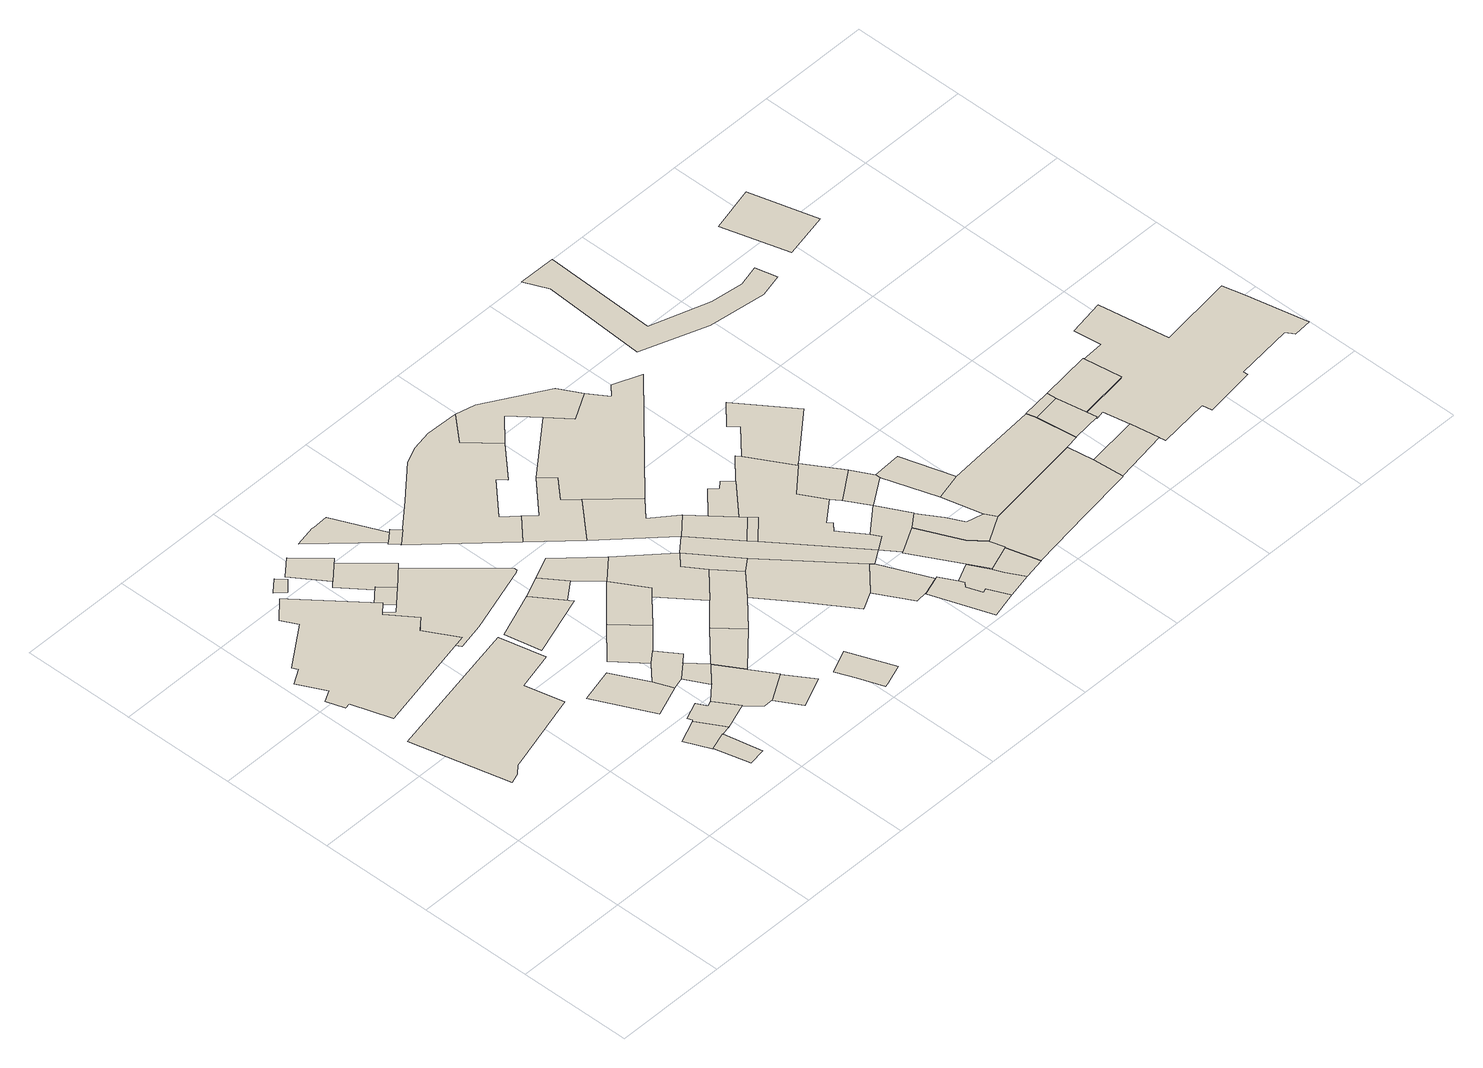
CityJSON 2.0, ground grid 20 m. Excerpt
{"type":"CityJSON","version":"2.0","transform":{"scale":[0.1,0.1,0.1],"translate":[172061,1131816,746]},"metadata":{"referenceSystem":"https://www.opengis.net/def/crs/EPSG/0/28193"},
"CityObjects":{
"building1":{"type":"Building","attributes":{"numberOfFloors":{"value":1,"sources":[{"name":"Amiran Atlas, sheet 12, map 4.3","type":"Secondary cartographic source"}],"paradata":{"author":"Beatrice Vaienti","date":"29-05-2023","comments":"In the atlas the value is \"1-3\", we have chosen a random value between 1 and 3 assigning a higher probability to 1 and 2 floors, respectively p=[0.35,0.35,0.3] for 1, 2, 3 floors","version":0}},"roof":{"type":{"value":"domed","paradata":{"author":"Beatrice Vaienti","date":"29-05-2023","version":0}}},"updatedGeometry":true,"terrainDifference":{"value":"3.9379391100702343"}},"geometry":[{"type":"MultiSurface","lod":"0","boundaries":[[[0,1,2,3,4,5,6,7]]]}]},
"building2":{"type":"Building","attributes":{"numberOfFloors":{"value":2,"sources":[{"name":"Amiran Atlas, sheet 12, map 4.3","type":"Secondary cartographic source"}],"paradata":{"author":"Beatrice Vaienti","date":"29-05-2023","comments":"In the atlas the value is \"1-3\", we have chosen a random value between 1 and 3 assigning a higher probability to 1 and 2 floors, respectively p=[0.35,0.35,0.3] for 1, 2, 3 floors","version":0}},"roof":{"type":{"value":"flat","paradata":{"author":"Beatrice Vaienti","date":"29-05-2023","version":0}}},"updatedGeometry":true,"terrainDifference":{"value":"3.52927400468383"}},"geometry":[{"type":"MultiSurface","lod":"0","boundaries":[[[8,9,10,11,12,13,14,15,16,17,18,19,20,21,22,23,24]]]}]},
"building3":{"type":"Building","attributes":{"numberOfFloors":{"value":1,"sources":[{"name":"Amiran Atlas, sheet 12, map 4.3","type":"Secondary cartographic source"}],"paradata":{"author":"Beatrice Vaienti","date":"29-05-2023","comments":"In the atlas the value is \"1-3\", we have chosen a random value between 1 and 3 assigning a higher probability to 1 and 2 floors, respectively p=[0.35,0.35,0.3] for 1, 2, 3 floors","version":0}},"roof":{"type":{"value":"domed","paradata":{"author":"Beatrice Vaienti","date":"29-05-2023","version":0}}},"updatedGeometry":true,"terrainDifference":{"value":"0.3996823939930182"}},"geometry":[{"type":"MultiSurface","lod":"0","boundaries":[[[25,26,27,28]]]}]},
"building4":{"type":"Building","attributes":{"numberOfFloors":{"value":1,"sources":[{"name":"Amiran Atlas, sheet 12, map 4.3","type":"Secondary cartographic source"}],"paradata":{"author":"Beatrice Vaienti","date":"29-05-2023","comments":"In the atlas the value is \"1-3\", we have chosen a random value between 1 and 3 assigning a higher probability to 1 and 2 floors, respectively p=[0.35,0.35,0.3] for 1, 2, 3 floors","version":0}},"roof":{"type":{"value":"flat","paradata":{"author":"Beatrice Vaienti","date":"29-05-2023","version":0}}},"updatedGeometry":true,"terrainDifference":{"value":"0.606574263845454"}},"geometry":[{"type":"MultiSurface","lod":"0","boundaries":[[[29,30,31,32]]]}]},
"building5":{"type":"Building","attributes":{"numberOfFloors":{"value":3,"sources":[{"name":"Amiran Atlas, sheet 12, map 4.3","type":"Secondary cartographic source"}],"paradata":{"author":"Beatrice Vaienti","date":"29-05-2023","comments":"In the atlas the value is \"1-3\", we have chosen a random value between 1 and 3 assigning a higher probability to 1 and 2 floors, respectively p=[0.35,0.35,0.3] for 1, 2, 3 floors","version":0}},"roof":{"type":{"value":"flat","paradata":{"author":"Beatrice Vaienti","date":"29-05-2023","version":0}}},"updatedGeometry":true,"terrainDifference":{"value":"0.7149552802057005"}},"geometry":[{"type":"MultiSurface","lod":"0","boundaries":[[[33,34,35,36,37]]]}]},
"building6":{"type":"Building","attributes":{"numberOfFloors":{"value":3,"sources":[{"name":"Amiran Atlas, sheet 12, map 4.3","type":"Secondary cartographic source"}],"paradata":{"author":"Beatrice Vaienti","date":"29-05-2023","comments":"In the atlas the value is \"1-3\", we have chosen a random value between 1 and 3 assigning a higher probability to 1 and 2 floors, respectively p=[0.35,0.35,0.3] for 1, 2, 3 floors","version":0}},"roof":{"type":{"value":"flat","paradata":{"author":"Beatrice Vaienti","date":"29-05-2023","version":0}}},"updatedGeometry":true,"terrainDifference":{"value":"1.204039812646457"}},"geometry":[{"type":"MultiSurface","lod":"0","boundaries":[[[38,39,40,41,42]]]}]},
"building7":{"type":"Building","attributes":{"numberOfFloors":{"value":1,"sources":[{"name":"Amiran Atlas, sheet 12, map 4.3","type":"Secondary cartographic source"}],"paradata":{"author":"Beatrice Vaienti","date":"29-05-2023","comments":"In the atlas the value is \"1-3\", we have chosen a random value between 1 and 3 assigning a higher probability to 1 and 2 floors, respectively p=[0.35,0.35,0.3] for 1, 2, 3 floors","version":0}},"roof":{"type":{"value":"domed","paradata":{"author":"Beatrice Vaienti","date":"29-05-2023","version":0}}},"updatedGeometry":true,"terrainDifference":{"value":"1.0167562124076066"}},"geometry":[{"type":"MultiSurface","lod":"0","boundaries":[[[43,44,45,46]]]}]},
"building8":{"type":"Building","attributes":{"numberOfFloors":{"value":3,"sources":[{"name":"Amiran Atlas, sheet 12, map 4.3","type":"Secondary cartographic source"}],"paradata":{"author":"Beatrice Vaienti","date":"29-05-2023","comments":"In the atlas the value is \"1-3\", we have chosen a random value between 1 and 3 assigning a higher probability to 1 and 2 floors, respectively p=[0.35,0.35,0.3] for 1, 2, 3 floors","version":0}},"roof":{"type":{"value":"domed","paradata":{"author":"Beatrice Vaienti","date":"29-05-2023","version":0}}},"updatedGeometry":true,"terrainDifference":{"value":"0.7293618266980629"}},"geometry":[{"type":"MultiSurface","lod":"0","boundaries":[[[47,48,49,50,51]]]}]},
"building9":{"type":"Building","attributes":{"numberOfFloors":{"value":2,"sources":[{"name":"Amiran Atlas, sheet 12, map 4.3","type":"Secondary cartographic source"}],"paradata":{"author":"Beatrice Vaienti","date":"29-05-2023","comments":"In the atlas the value is \"1-3\", we have chosen a random value between 1 and 3 assigning a higher probability to 1 and 2 floors, respectively p=[0.35,0.35,0.3] for 1, 2, 3 floors","version":0}},"roof":{"type":{"value":"flat","paradata":{"author":"Beatrice Vaienti","date":"29-05-2023","version":0}}},"updatedGeometry":true,"terrainDifference":{"value":"0.22734903493826278"}},"geometry":[{"type":"MultiSurface","lod":"0","boundaries":[[[52,53,54,55,56,57,58,59]]]}]},
"building10":{"type":"Building","attributes":{"numberOfFloors":{"value":2,"sources":[{"name":"Amiran Atlas, sheet 12, map 4.3","type":"Secondary cartographic source"}],"paradata":{"author":"Beatrice Vaienti","date":"29-05-2023","comments":"In the atlas the value is \"1-3\", we have chosen a random value between 1 and 3 assigning a higher probability to 1 and 2 floors, respectively p=[0.35,0.35,0.3] for 1, 2, 3 floors","version":0}},"roof":{"type":{"value":"domed","paradata":{"author":"Beatrice Vaienti","date":"29-05-2023","version":0}}},"updatedGeometry":true,"terrainDifference":{"value":"1.514490632318426"}},"geometry":[{"type":"MultiSurface","lod":"0","boundaries":[[[60,61,62,63,64,65]]]}]},
"building11":{"type":"Building","attributes":{"numberOfFloors":{"value":3,"sources":[{"name":"Amiran Atlas, sheet 12, map 4.3","type":"Secondary cartographic source"}],"paradata":{"author":"Beatrice Vaienti","date":"29-05-2023","comments":"In the atlas the value is \"1-3\", we have chosen a random value between 1 and 3 assigning a higher probability to 1 and 2 floors, respectively p=[0.35,0.35,0.3] for 1, 2, 3 floors","version":0}},"roof":{"type":{"value":"domed","paradata":{"author":"Beatrice Vaienti","date":"29-05-2023","version":0}}},"updatedGeometry":true,"terrainDifference":{"value":"2.5144906323185423"}},"geometry":[{"type":"MultiSurface","lod":"0","boundaries":[[[66,67,68,69,70,71,72,73,74,75,76,77,78]]]}]},
"building12":{"type":"Building","attributes":{"numberOfFloors":{"value":2,"sources":[{"name":"Amiran Atlas, sheet 12, map 4.3","type":"Secondary cartographic source"}],"paradata":{"author":"Beatrice Vaienti","date":"29-05-2023","comments":"In the atlas the value is \"1-3\", we have chosen a random value between 1 and 3 assigning a higher probability to 1 and 2 floors, respectively p=[0.35,0.35,0.3] for 1, 2, 3 floors","version":0}},"roof":{"type":{"value":"flat","paradata":{"author":"Beatrice Vaienti","date":"29-05-2023","version":0}}},"updatedGeometry":true,"terrainDifference":{"value":"2.3283064365386963e-13"}},"geometry":[{"type":"MultiSurface","lod":"0","boundaries":[[[40,39,79,80,81,82,83]]]}]},
"building13":{"type":"Building","attributes":{"numberOfFloors":{"value":2,"sources":[{"name":"Amiran Atlas, sheet 12, map 4.3","type":"Secondary cartographic source"}],"paradata":{"author":"Beatrice Vaienti","date":"29-05-2023","comments":"In the atlas the value is \"1-3\", we have chosen a random value between 1 and 3 assigning a higher probability to 1 and 2 floors, respectively p=[0.35,0.35,0.3] for 1, 2, 3 floors","version":0}},"roof":{"type":{"value":"flat","paradata":{"author":"Beatrice Vaienti","date":"29-05-2023","version":0}}},"updatedGeometry":true,"terrainDifference":{"value":"0.9658957845433616"}},"geometry":[{"type":"MultiSurface","lod":"0","boundaries":[[[84,85,86,87]]]}]},
"building14":{"type":"Building","attributes":{"numberOfFloors":{"value":2,"sources":[{"name":"Amiran Atlas, sheet 12, map 4.3","type":"Secondary cartographic source"}],"paradata":{"author":"Beatrice Vaienti","date":"29-05-2023","comments":"In the atlas the value is \"1-3\", we have chosen a random value between 1 and 3 assigning a higher probability to 1 and 2 floors, respectively p=[0.35,0.35,0.3] for 1, 2, 3 floors","version":0}},"roof":{"type":{"value":"gable","paradata":{"author":"Beatrice Vaienti","date":"29-05-2023","comments":"In the Atlas the value is reported is 'gabled (tiles)', however it is not clear whether it refers to a hip or a gable roof. Therefore we assigned a random value between the two.","version":0}}},"updatedGeometry":true,"terrainDifference":{"value":"1.1641532182693482e-13"}},"geometry":[{"type":"MultiSurface","lod":"0","boundaries":[[[79,88,89,90,80]]]}]},
"building15":{"type":"Building","attributes":{"numberOfFloors":{"value":3,"sources":[{"name":"Amiran Atlas, sheet 12, map 4.3","type":"Secondary cartographic source"}],"paradata":{"author":"Beatrice Vaienti","date":"29-05-2023","comments":"In the atlas the value is \"1-3\", we have chosen a random value between 1 and 3 assigning a higher probability to 1 and 2 floors, respectively p=[0.35,0.35,0.3] for 1, 2, 3 floors","version":0}},"roof":{"type":{"value":"domed","paradata":{"author":"Beatrice Vaienti","date":"29-05-2023","version":0}}},"updatedGeometry":true,"terrainDifference":{"value":"0.10912026668060572"}},"geometry":[{"type":"MultiSurface","lod":"0","boundaries":[[[91,92,93,94,95,96,97,98]]]}]},
"building16":{"type":"Building","attributes":{"numberOfFloors":{"value":3,"sources":[{"name":"Amiran Atlas, sheet 12, map 4.3","type":"Secondary cartographic source"}],"paradata":{"author":"Beatrice Vaienti","date":"29-05-2023","comments":"In the atlas the value is \"1-3\", we have chosen a random value between 1 and 3 assigning a higher probability to 1 and 2 floors, respectively p=[0.35,0.35,0.3] for 1, 2, 3 floors","version":0}},"roof":{"type":{"value":"flat","paradata":{"author":"Beatrice Vaienti","date":"29-05-2023","version":0}}},"updatedGeometry":true,"terrainDifference":{"value":"0.06147540983615909"}},"geometry":[{"type":"MultiSurface","lod":"0","boundaries":[[[99,100,101,83,82]]]}]},
"building17":{"type":"Building","attributes":{"numberOfFloors":{"value":3,"sources":[{"name":"Amiran Atlas, sheet 12, map 4.3","type":"Secondary cartographic source"}],"paradata":{"author":"Beatrice Vaienti","date":"29-05-2023","comments":"In the atlas the value is \"1-3\", we have chosen a random value between 1 and 3 assigning a higher probability to 1 and 2 floors, respectively p=[0.35,0.35,0.3] for 1, 2, 3 floors","version":0}},"roof":{"type":{"value":"flat","paradata":{"author":"Beatrice Vaienti","date":"29-05-2023","version":0}}},"updatedGeometry":true,"terrainDifference":{"value":"1.5014978012075881"}},"geometry":[{"type":"MultiSurface","lod":"0","boundaries":[[[102,103,104,105,106,107]]]}]},
"building18":{"type":"Building","attributes":{"numberOfFloors":{"value":3,"sources":[{"name":"Amiran Atlas, sheet 12, map 4.3","type":"Secondary cartographic source"}],"paradata":{"author":"Beatrice Vaienti","date":"29-05-2023","comments":"In the atlas the value is \"1-3\", we have chosen a random value between 1 and 3 assigning a higher probability to 1 and 2 floors, respectively p=[0.35,0.35,0.3] for 1, 2, 3 floors","version":0}},"roof":{"type":{"value":"domed","paradata":{"author":"Beatrice Vaienti","date":"29-05-2023","version":0}}},"updatedGeometry":true,"terrainDifference":{"value":"0.14486687999987044"}},"geometry":[{"type":"MultiSurface","lod":"0","boundaries":[[[108,109,110,111]]]}]},
"building19":{"type":"Building","attributes":{"numberOfFloors":{"value":2,"sources":[{"name":"Amiran Atlas, sheet 12, map 4.3","type":"Secondary cartographic source"}],"paradata":{"author":"Beatrice Vaienti","date":"29-05-2023","comments":"In the atlas the value is \"1-3\", we have chosen a random value between 1 and 3 assigning a higher probability to 1 and 2 floors, respectively p=[0.35,0.35,0.3] for 1, 2, 3 floors","version":0}},"roof":{"type":{"value":"flat","paradata":{"author":"INFERRED","date":"05-06-2023","comments":"Random Forest Classifier","version":0}}},"updatedGeometry":true,"terrainDifference":{"value":"0.5231264637000859"}},"geometry":[{"type":"MultiSurface","lod":"0","boundaries":[[[112,113,114,115,116]]]}]},
"building20":{"type":"Building","attributes":{"numberOfFloors":{"value":3,"sources":[{"name":"Amiran Atlas, sheet 12, map 4.3","type":"Secondary cartographic source"}],"paradata":{"author":"Beatrice Vaienti","date":"29-05-2023","comments":"In the atlas the value is \"1-3\", we have chosen a random value between 1 and 3 assigning a higher probability to 1 and 2 floors, respectively p=[0.35,0.35,0.3] for 1, 2, 3 floors","version":0}},"roof":{"type":{"value":"flat","paradata":{"author":"Beatrice Vaienti","date":"29-05-2023","version":0}}},"updatedGeometry":true,"terrainDifference":{"value":"0.0"}},"geometry":[{"type":"MultiSurface","lod":"0","boundaries":[[[117,118,119,86]]]}]},
"building21":{"type":"Building","attributes":{"numberOfFloors":{"value":2,"sources":[{"name":"Amiran Atlas, sheet 12, map 4.3","type":"Secondary cartographic source"}],"paradata":{"author":"Beatrice Vaienti","date":"29-05-2023","comments":"In the atlas the value is \"1-3\", we have chosen a random value between 1 and 3 assigning a higher probability to 1 and 2 floors, respectively p=[0.35,0.35,0.3] for 1, 2, 3 floors","version":0}},"roof":{"type":{"value":"flat","paradata":{"author":"Beatrice Vaienti","date":"29-05-2023","version":0}}},"updatedGeometry":true,"terrainDifference":{"value":"2.3283064365386963e-13"}},"geometry":[{"type":"MultiSurface","lod":"0","boundaries":[[[120,121,122,90]]]}]},
"building22":{"type":"Building","attributes":{"numberOfFloors":{"value":2,"sources":[{"name":"Amiran Atlas, sheet 12, map 4.3","type":"Secondary cartographic source"}],"paradata":{"author":"Beatrice Vaienti","date":"29-05-2023","comments":"In the atlas the value is \"1-3\", we have chosen a random value between 1 and 3 assigning a higher probability to 1 and 2 floors, respectively p=[0.35,0.35,0.3] for 1, 2, 3 floors","version":0}},"roof":{"type":{"value":"flat","paradata":{"author":"Beatrice Vaienti","date":"29-05-2023","version":0}}},"updatedGeometry":true,"terrainDifference":{"value":"1.1641532182693482e-13"}},"geometry":[{"type":"MultiSurface","lod":"0","boundaries":[[[99,123,124,125,100]]]}]},
"building23":{"type":"Building","attributes":{"numberOfFloors":{"value":3,"sources":[{"name":"Amiran Atlas, sheet 12, map 4.3","type":"Secondary cartographic source"}],"paradata":{"author":"Beatrice Vaienti","date":"29-05-2023","comments":"In the atlas the value is \"1-3\", we have chosen a random value between 1 and 3 assigning a higher probability to 1 and 2 floors, respectively p=[0.35,0.35,0.3] for 1, 2, 3 floors","version":0}},"roof":{"type":{"value":"flat","paradata":{"author":"Beatrice Vaienti","date":"29-05-2023","version":0}}},"updatedGeometry":true,"terrainDifference":{"value":"0.0"}},"geometry":[{"type":"MultiSurface","lod":"0","boundaries":[[[126,127,119,118,125]]]}]},
"building24":{"type":"Building","attributes":{"numberOfFloors":{"value":3,"sources":[{"name":"Amiran Atlas, sheet 12, map 4.3","type":"Secondary cartographic source"}],"paradata":{"author":"Beatrice Vaienti","date":"29-05-2023","comments":"In the atlas the value is \"1-3\", we have chosen a random value between 1 and 3 assigning a higher probability to 1 and 2 floors, respectively p=[0.35,0.35,0.3] for 1, 2, 3 floors","version":0}},"roof":{"type":{"value":"domed","paradata":{"author":"Beatrice Vaienti","date":"29-05-2023","version":0}}},"updatedGeometry":true,"terrainDifference":{"value":"0.2504557529038284"}},"geometry":[{"type":"MultiSurface","lod":"0","boundaries":[[[128,129,130,131,132,133]]]}]},
"building25":{"type":"Building","attributes":{"numberOfFloors":{"value":2,"sources":[{"name":"Amiran Atlas, sheet 12, map 4.3","type":"Secondary cartographic source"}],"paradata":{"author":"Beatrice Vaienti","date":"29-05-2023","comments":"In the atlas the value is \"1-3\", we have chosen a random value between 1 and 3 assigning a higher probability to 1 and 2 floors, respectively p=[0.35,0.35,0.3] for 1, 2, 3 floors","version":0}},"roof":{"type":{"value":"flat","paradata":{"author":"Beatrice Vaienti","date":"29-05-2023","version":0}}},"updatedGeometry":true,"terrainDifference":{"value":"1.1641532182693482e-13"}},"geometry":[{"type":"MultiSurface","lod":"0","boundaries":[[[134,126,125,124,123,135,136,137]]]}]},
"building26":{"type":"Building","attributes":{"numberOfFloors":{"value":2,"sources":[{"name":"Amiran Atlas, sheet 12, map 4.3","type":"Secondary cartographic source"}],"paradata":{"author":"Beatrice Vaienti","date":"29-05-2023","comments":"In the atlas the value is \"1-3\", we have chosen a random value between 1 and 3 assigning a higher probability to 1 and 2 floors, respectively p=[0.35,0.35,0.3] for 1, 2, 3 floors","version":0}},"roof":{"type":{"value":"domed","paradata":{"author":"Beatrice Vaienti","date":"29-05-2023","version":0}}},"updatedGeometry":true,"terrainDifference":{"value":"1.1641532182693482e-13"}},"geometry":[{"type":"MultiSurface","lod":"0","boundaries":[[[122,121,138,139,136,135]]]}]},
"building27":{"type":"Building","attributes":{"numberOfFloors":{"value":1,"sources":[{"name":"Amiran Atlas, sheet 12, map 4.3","type":"Secondary cartographic source"}],"paradata":{"author":"Beatrice Vaienti","date":"29-05-2023","comments":"In the atlas the value is \"1-3\", we have chosen a random value between 1 and 3 assigning a higher probability to 1 and 2 floors, respectively p=[0.35,0.35,0.3] for 1, 2, 3 floors","version":0}},"roof":{"type":{"value":"flat","paradata":{"author":"Beatrice Vaienti","date":"29-05-2023","version":0}}},"updatedGeometry":true,"terrainDifference":{"value":"0.6629335663190578"}},"geometry":[{"type":"MultiSurface","lod":"0","boundaries":[[[140,141,142,143,144,145,146,147,148,149,150,151,152]]]}]},
"building28":{"type":"Building","attributes":{"numberOfFloors":{"value":1,"sources":[{"name":"Amiran Atlas, sheet 12, map 4.3","type":"Secondary cartographic source"}],"paradata":{"author":"Beatrice Vaienti","date":"29-05-2023","comments":"In the atlas the value is \"1-3\", we have chosen a random value between 1 and 3 assigning a higher probability to 1 and 2 floors, respectively p=[0.35,0.35,0.3] for 1, 2, 3 floors","version":0}},"roof":{"type":{"value":"flat","paradata":{"author":"Beatrice Vaienti","date":"29-05-2023","version":0}}},"updatedGeometry":true,"terrainDifference":{"value":"1.1641532182693482e-13"}},"geometry":[{"type":"MultiSurface","lod":"0","boundaries":[[[141,140,153,154,155,156,157,158]]]}]},
"building29":{"type":"Building","attributes":{"numberOfFloors":{"value":2,"sources":[{"name":"Amiran Atlas, sheet 12, map 4.3","type":"Secondary cartographic source"}],"paradata":{"author":"Beatrice Vaienti","date":"29-05-2023","comments":"In the atlas the value is \"1-3\", we have chosen a random value between 1 and 3 assigning a higher probability to 1 and 2 floors, respectively p=[0.35,0.35,0.3] for 1, 2, 3 floors","version":0}},"roof":{"type":{"value":"flat","paradata":{"author":"INFERRED","date":"05-06-2023","comments":"Random Forest Classifier","version":0}}},"updatedGeometry":true,"terrainDifference":{"value":"1.1641532182693482e-13"}},"geometry":[{"type":"MultiSurface","lod":"0","boundaries":[[[136,139,159,134,137]]]}]},
"building30":{"type":"Building","attributes":{"numberOfFloors":{"value":2,"sources":[{"name":"Amiran Atlas, sheet 12, map 4.3","type":"Secondary cartographic source"}],"paradata":{"author":"Beatrice Vaienti","date":"29-05-2023","comments":"In the atlas the value is \"1-3\", we have chosen a random value between 1 and 3 assigning a higher probability to 1 and 2 floors, respectively p=[0.35,0.35,0.3] for 1, 2, 3 floors","version":0}},"roof":{"type":{"value":"domed","paradata":{"author":"Beatrice Vaienti","date":"29-05-2023","version":0}}},"updatedGeometry":true,"terrainDifference":{"value":"1.1641532182693482e-13"}},"geometry":[{"type":"MultiSurface","lod":"0","boundaries":[[[160,154,153,161,162,163]]]}]},
"building31":{"type":"Building","attributes":{"numberOfFloors":{"value":3,"sources":[{"name":"Amiran Atlas, sheet 12, map 4.3","type":"Secondary cartographic source"}],"paradata":{"author":"Beatrice Vaienti","date":"29-05-2023","comments":"In the atlas the value is \"1-3\", we have chosen a random value between 1 and 3 assigning a higher probability to 1 and 2 floors, respectively p=[0.35,0.35,0.3] for 1, 2, 3 floors","version":0}},"roof":{"type":{"value":"domed","paradata":{"author":"Beatrice Vaienti","date":"29-05-2023","version":0}}},"updatedGeometry":true,"terrainDifference":{"value":"0.02770977655099705"}},"geometry":[{"type":"MultiSurface","lod":"0","boundaries":[[[139,138,164,165,166,167,159]]]}]},
"building32":{"type":"Building","attributes":{"numberOfFloors":{"value":2,"sources":[{"name":"Amiran Atlas, sheet 12, map 4.3","type":"Secondary cartographic source"}],"paradata":{"author":"Beatrice Vaienti","date":"29-05-2023","comments":"In the atlas the value is \"1-3\", we have chosen a random value between 1 and 3 assigning a higher probability to 1 and 2 floors, respectively p=[0.35,0.35,0.3] for 1, 2, 3 floors","version":0}},"roof":{"type":{"value":"hip","paradata":{"author":"Beatrice Vaienti","date":"29-05-2023","comments":"In the Atlas the value is reported is 'gabled (tiles)', however it is not clear whether it refers to a hip or a gable roof. Therefore we assigned a random value between the two.","version":0}}},"updatedGeometry":true,"terrainDifference":{"value":"2.3283064365386963e-13"}},"geometry":[{"type":"MultiSurface","lod":"0","boundaries":[[[167,168,169,170,171,161,134,159]]]}]},
"building33":{"type":"Building","attributes":{"numberOfFloors":{"value":1,"sources":[{"name":"Amiran Atlas, sheet 12, map 4.3","type":"Secondary cartographic source"}],"paradata":{"author":"Beatrice Vaienti","date":"29-05-2023","comments":"In the atlas the value is \"1-3\", we have chosen a random value between 1 and 3 assigning a higher probability to 1 and 2 floors, respectively p=[0.35,0.35,0.3] for 1, 2, 3 floors","version":0}},"roof":{"type":{"value":"domed","paradata":{"author":"Beatrice Vaienti","date":"29-05-2023","version":0}}},"updatedGeometry":true,"terrainDifference":{"value":"1.1641532182693482e-13"}},"geometry":[{"type":"MultiSurface","lod":"0","boundaries":[[[161,171,172,173,174,162]]]}]},
"building34":{"type":"Building","attributes":{"numberOfFloors":{"value":3,"sources":[{"name":"Amiran Atlas, sheet 12, map 4.3","type":"Secondary cartographic source"}],"paradata":{"author":"Beatrice Vaienti","date":"29-05-2023","comments":"In the atlas the value is \"1-3\", we have chosen a random value between 1 and 3 assigning a higher probability to 1 and 2 floors, respectively p=[0.35,0.35,0.3] for 1, 2, 3 floors","version":0}},"roof":{"type":{"value":"domed","paradata":{"author":"Beatrice Vaienti","date":"29-05-2023","version":0}}},"updatedGeometry":true,"terrainDifference":{"value":"0.1461794885150157"}},"geometry":[{"type":"MultiSurface","lod":"0","boundaries":[[[175,176,177,178,179,180]]]}]},
"building35":{"type":"Building","attributes":{"numberOfFloors":{"value":1,"sources":[{"name":"Amiran Atlas, sheet 12, map 4.3","type":"Secondary cartographic source"}],"paradata":{"author":"Beatrice Vaienti","date":"29-05-2023","comments":"In the atlas the value is \"1-3\", we have chosen a random value between 1 and 3 assigning a higher probability to 1 and 2 floors, respectively p=[0.35,0.35,0.3] for 1, 2, 3 floors","version":0}},"roof":{"type":{"value":"domed","paradata":{"author":"Beatrice Vaienti","date":"29-05-2023","version":0}}},"updatedGeometry":true,"terrainDifference":{"value":"1.1641532182693482e-13"}},"geometry":[{"type":"MultiSurface","lod":"0","boundaries":[[[181,172,171,170]]]}]},
"building36":{"type":"Building","attributes":{"numberOfFloors":{"value":2,"sources":[{"name":"Amiran Atlas, sheet 12, map 4.3","type":"Secondary cartographic source"}],"paradata":{"author":"Beatrice Vaienti","date":"29-05-2023","comments":"In the atlas the value is \"1-3\", we have chosen a random value between 1 and 3 assigning a higher probability to 1 and 2 floors, respectively p=[0.35,0.35,0.3] for 1, 2, 3 floors","version":0}},"roof":{"type":{"value":"flat","paradata":{"author":"Beatrice Vaienti","date":"29-05-2023","version":0}}},"updatedGeometry":true,"terrainDifference":{"value":"0.31077139434358103"}},"geometry":[{"type":"MultiSurface","lod":"0","boundaries":[[[182,183,184,185,186,187,188,189,190,191]]]}]},
"building37":{"type":"Building","attributes":{"numberOfFloors":{"value":3,"sources":[{"name":"Amiran Atlas, sheet 12, map 4.3","type":"Secondary cartographic source"}],"paradata":{"author":"Beatrice Vaienti","date":"29-05-2023","comments":"In the atlas the value is \"1-3\", we have chosen a random value between 1 and 3 assigning a higher probability to 1 and 2 floors, respectively p=[0.35,0.35,0.3] for 1, 2, 3 floors","version":0}},"roof":{"type":{"value":"flat","paradata":{"author":"Beatrice Vaienti","date":"29-05-2023","version":0}}},"updatedGeometry":true,"terrainDifference":{"value":"0.0"}},"geometry":[{"type":"MultiSurface","lod":"0","boundaries":[[[174,173,192,193,194,195]]]}]},
"building38":{"type":"Building","attributes":{"numberOfFloors":{"value":3,"sources":[{"name":"Amiran Atlas, sheet 12, map 4.3","type":"Secondary cartographic source"}],"paradata":{"author":"Beatrice Vaienti","date":"29-05-2023","comments":"In the atlas the value is \"1-3\", we have chosen a random value between 1 and 3 assigning a higher probability to 1 and 2 floors, respectively p=[0.35,0.35,0.3] for 1, 2, 3 floors","version":0}},"roof":{"type":{"value":"flat","paradata":{"author":"Beatrice Vaienti","date":"29-05-2023","version":0}}},"updatedGeometry":true,"terrainDifference":{"value":"1.1641532182693482e-13"}},"geometry":[{"type":"MultiSurface","lod":"0","boundaries":[[[196,197,198,199,200,201,202,192,173,172,181,170,169,203,204,205]]]}]},
"building39":{"type":"Building","attributes":{"numberOfFloors":{"value":2,"sources":[{"name":"Amiran Atlas, sheet 12, map 4.3","type":"Secondary cartographic source"}],"paradata":{"author":"Beatrice Vaienti","date":"29-05-2023","comments":"In the atlas the value is \"1-3\", we have chosen a random value between 1 and 3 assigning a higher probability to 1 and 2 floors, respectively p=[0.35,0.35,0.3] for 1, 2, 3 floors","version":0}},"roof":{"type":{"value":"flat","paradata":{"author":"Beatrice Vaienti","date":"29-05-2023","version":0}}},"updatedGeometry":true,"terrainDifference":{"value":"0.7962224424870219"}},"geometry":[{"type":"MultiSurface","lod":"0","boundaries":[[[146,145,206,207,208,209,210,211,147]]]}]},
"building40":{"type":"Building","attributes":{"numberOfFloors":{"value":1,"sources":[{"name":"Amiran Atlas, sheet 12, map 4.3","type":"Secondary cartographic source"}],"paradata":{"author":"Beatrice Vaienti","date":"29-05-2023","comments":"In the atlas the value is \"1-3\", we have chosen a random value between 1 and 3 assigning a higher probability to 1 and 2 floors, respectively p=[0.35,0.35,0.3] for 1, 2, 3 floors","version":0}},"roof":{"type":{"value":"flat","paradata":{"author":"Beatrice Vaienti","date":"29-05-2023","version":0}}},"updatedGeometry":true,"terrainDifference":{"value":"0.24235637272777968"}},"geometry":[{"type":"MultiSurface","lod":"0","boundaries":[[[212,213,184,183,182,191,190,189,214,215]]]}]},
"building41":{"type":"Building","attributes":{"numberOfFloors":{"value":1,"sources":[{"name":"Amiran Atlas, sheet 12, map 4.3","type":"Secondary cartographic source"}],"paradata":{"author":"Beatrice Vaienti","date":"29-05-2023","comments":"In the atlas the value is \"1-3\", we have chosen a random value between 1 and 3 assigning a higher probability to 1 and 2 floors, respectively p=[0.35,0.35,0.3] for 1, 2, 3 floors","version":0}},"roof":{"type":{"value":"flat","paradata":{"author":"Beatrice Vaienti","date":"29-05-2023","version":0}}},"updatedGeometry":true,"terrainDifference":{"value":"0.7514230947666801"}},"geometry":[{"type":"MultiSurface","lod":"0","boundaries":[[[216,209,208,207,157,156,155,154,160,217,218]]]}]},
"building42":{"type":"Building","attributes":{"numberOfFloors":{"value":1,"sources":[{"name":"Amiran Atlas, sheet 12, map 4.3","type":"Secondary cartographic source"}],"paradata":{"author":"Beatrice Vaienti","date":"29-05-2023","comments":"In the atlas the value is \"1-3\", we have chosen a random value between 1 and 3 assigning a higher probability to 1 and 2 floors, respectively p=[0.35,0.35,0.3] for 1, 2, 3 floors","version":0}},"roof":{"type":{"value":"flat","paradata":{"author":"Beatrice Vaienti","date":"29-05-2023","version":0}}},"updatedGeometry":true,"terrainDifference":{"value":"1.1641532182693482e-13"}},"geometry":[{"type":"MultiSurface","lod":"0","boundaries":[[[203,169,219,220,221,222,204]]]}]},
"building43":{"type":"Building","attributes":{"numberOfFloors":{"value":3,"sources":[{"name":"Amiran Atlas, sheet 12, map 4.3","type":"Secondary cartographic source"}],"paradata":{"author":"Beatrice Vaienti","date":"29-05-2023","comments":"In the atlas the value is \"1-3\", we have chosen a random value between 1 and 3 assigning a higher probability to 1 and 2 floors, respectively p=[0.35,0.35,0.3] for 1, 2, 3 floors","version":0}},"roof":{"type":{"value":"flat","paradata":{"author":"Beatrice Vaienti","date":"29-05-2023","version":0}}},"updatedGeometry":true,"terrainDifference":{"value":"0.2343351216209121"}},"geometry":[{"type":"MultiSurface","lod":"0","boundaries":[[[223,224,225,226,227,228]]]}]},
"building44":{"type":"Building","attributes":{"numberOfFloors":{"value":1,"sources":[{"name":"Amiran Atlas, sheet 12, map 4.3","type":"Secondary cartographic source"}],"paradata":{"author":"Beatrice Vaienti","date":"29-05-2023","comments":"In the atlas the value is \"1-3\", we have chosen a random value between 1 and 3 assigning a higher probability to 1 and 2 floors, respectively p=[0.35,0.35,0.3] for 1, 2, 3 floors","version":0}},"roof":{"type":{"value":"flat","paradata":{"author":"Beatrice Vaienti","date":"29-05-2023","version":0}}},"updatedGeometry":true,"terrainDifference":{"value":"0.16761289650481195"}},"geometry":[{"type":"MultiSurface","lod":"0","boundaries":[[[214,229,230,212,215]]]}]},
"building45":{"type":"Building","attributes":{"numberOfFloors":{"value":3,"sources":[{"name":"Amiran Atlas, sheet 12, map 4.3","type":"Secondary cartographic source"}],"paradata":{"author":"Beatrice Vaienti","date":"29-05-2023","comments":"In the atlas the value is \"1-3\", we have chosen a random value between 1 and 3 assigning a higher probability to 1 and 2 floors, respectively p=[0.35,0.35,0.3] for 1, 2, 3 floors","version":0}},"roof":{"type":{"value":"flat","paradata":{"author":"Beatrice Vaienti","date":"29-05-2023","version":0}}},"updatedGeometry":true,"terrainDifference":{"value":"2.3283064365386963e-13"}},"geometry":[{"type":"MultiSurface","lod":"0","boundaries":[[[199,198,231,232,233,200]]]}]},
"building46":{"type":"Building","attributes":{"numberOfFloors":{"value":3,"sources":[{"name":"Amiran Atlas, sheet 12, map 4.3","type":"Secondary cartographic source"}],"paradata":{"author":"Beatrice Vaienti","date":"29-05-2023","comments":"In the atlas the value is \"1-3\", we have chosen a random value between 1 and 3 assigning a higher probability to 1 and 2 floors, respectively p=[0.35,0.35,0.3] for 1, 2, 3 floors","version":0}},"roof":{"type":{"value":"flat","paradata":{"author":"Beatrice Vaienti","date":"29-05-2023","version":0}}},"updatedGeometry":true,"terrainDifference":{"value":"0.12518881191732362"}},"geometry":[{"type":"MultiSurface","lod":"0","boundaries":[[[234,235,236,237,238,239,240,241]]]}]},
"building47":{"type":"Building","attributes":{"numberOfFloors":{"value":2,"sources":[{"name":"Amiran Atlas, sheet 12, map 4.3","type":"Secondary cartographic source"}],"paradata":{"author":"Beatrice Vaienti","date":"29-05-2023","comments":"In the atlas the value is \"1-3\", we have chosen a random value between 1 and 3 assigning a higher probability to 1 and 2 floors, respectively p=[0.35,0.35,0.3] for 1, 2, 3 floors","version":0}},"roof":{"type":{"value":"flat","paradata":{"author":"Beatrice Vaienti","date":"29-05-2023","version":0}}},"updatedGeometry":true,"terrainDifference":{"value":"1.1641532182693482e-13"}},"geometry":[{"type":"MultiSurface","lod":"0","boundaries":[[[242,243,232,231,222]]]}]},
"building48":{"type":"Building","attributes":{"numberOfFloors":{"value":2,"sources":[{"name":"Amiran Atlas, sheet 12, map 4.3","type":"Secondary cartographic source"}],"paradata":{"author":"Beatrice Vaienti","date":"29-05-2023","comments":"In the atlas the value is \"1-3\", we have chosen a random value between 1 and 3 assigning a higher probability to 1 and 2 floors, respectively p=[0.35,0.35,0.3] for 1, 2, 3 floors","version":0}},"roof":{"type":{"value":"flat","paradata":{"author":"Beatrice Vaienti","date":"29-05-2023","version":0}}},"updatedGeometry":true,"terrainDifference":{"value":"1.1641532182693482e-13"}},"geometry":[{"type":"MultiSurface","lod":"0","boundaries":[[[244,245,246,247,201,200,233]]]}]},
"building49":{"type":"Building","attributes":{"numberOfFloors":{"value":3,"sources":[{"name":"Amiran Atlas, sheet 12, map 4.3","type":"Secondary cartographic source"}],"paradata":{"author":"Beatrice Vaienti","date":"29-05-2023","comments":"In the atlas the value is \"1-3\", we have chosen a random value between 1 and 3 assigning a higher probability to 1 and 2 floors, respectively p=[0.35,0.35,0.3] for 1, 2, 3 floors","version":0}},"roof":{"type":{"value":"flat","paradata":{"author":"Beatrice Vaienti","date":"29-05-2023","version":0}}},"updatedGeometry":true,"terrainDifference":{"value":"0.0"}},"geometry":[{"type":"MultiSurface","lod":"0","boundaries":[[[242,248,249,250,243]]]}]},
"building50":{"type":"Building","attributes":{"numberOfFloors":{"value":3,"sources":[{"name":"Amiran Atlas, sheet 12, map 4.3","type":"Secondary cartographic source"}],"paradata":{"author":"Beatrice Vaienti","date":"29-05-2023","comments":"In the atlas the value is \"1-3\", we have chosen a random value between 1 and 3 assigning a higher probability to 1 and 2 floors, respectively p=[0.35,0.35,0.3] for 1, 2, 3 floors","version":0}},"roof":{"type":{"value":"gable","paradata":{"author":"Beatrice Vaienti","date":"29-05-2023","comments":"In the Atlas the value is reported is 'gabled (tiles)', however it is not clear whether it refers to a hip or a gable roof. Therefore we assigned a random value between the two.","version":0}}},"updatedGeometry":true,"terrainDifference":{"value":"0.3415021615709411"}},"geometry":[{"type":"MultiSurface","lod":"0","boundaries":[[[251,252,253,254,255,256,257,258,259]]]}]},
"building51":{"type":"Building","attributes":{"numberOfFloors":{"value":2,"sources":[{"name":"Amiran Atlas, sheet 12, map 4.3","type":"Secondary cartographic source"}],"paradata":{"author":"Beatrice Vaienti","date":"29-05-2023","comments":"In the atlas the value is \"1-3\", we have chosen a random value between 1 and 3 assigning a higher probability to 1 and 2 floors, respectively p=[0.35,0.35,0.3] for 1, 2, 3 floors","version":0}},"roof":{"type":{"value":"flat","paradata":{"author":"Beatrice Vaienti","date":"29-05-2023","version":0}}},"updatedGeometry":true,"terrainDifference":{"value":"0.058049898432334886"}},"geometry":[{"type":"MultiSurface","lod":"0","boundaries":[[[260,261,262,263,264,265,240,239]]]}]},
"building52":{"type":"Building","attributes":{"numberOfFloors":{"value":2,"sources":[{"name":"Amiran Atlas, sheet 12, map 4.3","type":"Secondary cartographic source"}],"paradata":{"author":"Beatrice Vaienti","date":"29-05-2023","comments":"In the atlas the value is \"1-3\", we have chosen a random value between 1 and 3 assigning a higher probability to 1 and 2 floors, respectively p=[0.35,0.35,0.3] for 1, 2, 3 floors","version":0}},"roof":{"type":{"value":"flat","paradata":{"author":"Beatrice Vaienti","date":"29-05-2023","version":0}}},"updatedGeometry":true,"terrainDifference":{"value":"2.0424193491578335"}},"geometry":[{"type":"MultiSurface","lod":"0","boundaries":[[[266,267,268,269,270,271,272,273,274,275,276]]]}]},
"building53":{"type":"Building","attributes":{"numberOfFloors":{"value":2,"sources":[{"name":"Amiran Atlas, sheet 12, map 4.3","type":"Secondary cartographic source"}],"paradata":{"author":"Beatrice Vaienti","date":"29-05-2023","comments":"In the atlas the value is \"1-3\", we have chosen a random value between 1 and 3 assigning a higher probability to 1 and 2 floors, respectively p=[0.35,0.35,0.3] for 1, 2, 3 floors","version":0}},"roof":{"type":{"value":"flat","paradata":{"author":"Beatrice Vaienti","date":"29-05-2023","version":0}}},"updatedGeometry":true,"terrainDifference":{"value":"0.1724048127506394"}},"geometry":[{"type":"MultiSurface","lod":"0","boundaries":[[[252,277,278,253]]]}]},
"building54":{"type":"Building","attributes":{"numberOfFloors":{"value":2,"sources":[{"name":"Amiran Atlas, sheet 12, map 4.3","type":"Secondary cartographic source"}],"paradata":{"author":"Beatrice Vaienti","date":"29-05-2023","comments":"In the atlas the value is \"1-3\", we have chosen a random value between 1 and 3 assigning a higher probability to 1 and 2 floors, respectively p=[0.35,0.35,0.3] for 1, 2, 3 floors","version":0}},"roof":{"type":{"value":"flat","paradata":{"author":"Beatrice Vaienti","date":"29-05-2023","version":0}}},"updatedGeometry":true,"terrainDifference":{"value":"1.1641532182693482e-13"}},"geometry":[{"type":"MultiSurface","lod":"0","boundaries":[[[279,280,281,282,283]]]}]},
"building55":{"type":"Building","attributes":{"numberOfFloors":{"value":3,"sources":[{"name":"Amiran Atlas, sheet 12, map 4.3","type":"Secondary cartographic source"}],"paradata":{"author":"Beatrice Vaienti","date":"29-05-2023","comments":"In the atlas the value is \"1-3\", we have chosen a random value between 1 and 3 assigning a higher probability to 1 and 2 floors, respectively p=[0.35,0.35,0.3] for 1, 2, 3 floors","version":0}},"roof":{"type":{"value":"flat","paradata":{"author":"Beatrice Vaienti","date":"29-05-2023","version":0}}},"updatedGeometry":true,"terrainDifference":{"value":"1.1641532182693482e-13"}},"geometry":[{"type":"MultiSurface","lod":"0","boundaries":[[[284,285,279,283]]]}]},
"building56":{"type":"Building","attributes":{"numberOfFloors":{"value":1,"sources":[{"name":"Amiran Atlas, sheet 12, map 4.3","type":"Secondary cartographic source"}],"paradata":{"author":"Beatrice Vaienti","date":"29-05-2023","comments":"In the atlas the value is \"1-3\", we have chosen a random value between 1 and 3 assigning a higher probability to 1 and 2 floors, respectively p=[0.35,0.35,0.3] for 1, 2, 3 floors","version":0}},"roof":{"type":{"value":"flat","paradata":{"author":"Beatrice Vaienti","date":"29-05-2023","version":0}}},"updatedGeometry":true,"terrainDifference":{"value":"1.1641532182693482e-13"}},"geometry":[{"type":"MultiSurface","lod":"0","boundaries":[[[286,284,283,282,287]]]}]},
"building57":{"type":"Building","attributes":{"numberOfFloors":{"value":2,"sources":[{"name":"Amiran Atlas, sheet 12, map 4.3","type":"Secondary cartographic source"}],"paradata":{"author":"Beatrice Vaienti","date":"29-05-2023","comments":"In the atlas the value is \"1-3\", we have chosen a random value between 1 and 3 assigning a higher probability to 1 and 2 floors, respectively p=[0.35,0.35,0.3] for 1, 2, 3 floors","version":0}},"roof":{"type":{"value":"hip","paradata":{"author":"Beatrice Vaienti","date":"29-05-2023","comments":"In the Atlas the value is reported is 'gabled (tiles)', however it is not clear whether it refers to a hip or a gable roof. Therefore we assigned a random value between the two.","version":0}}},"updatedGeometry":true,"terrainDifference":{"value":"1.3062045140493428"}},"geometry":[{"type":"MultiSurface","lod":"0","boundaries":[[[288,289,290,291]]]}]},
"building58":{"type":"Building","attributes":{"numberOfFloors":{"value":1,"sources":[{"name":"Amiran Atlas, sheet 12, map 4.3","type":"Secondary cartographic source"}],"paradata":{"author":"Beatrice Vaienti","date":"29-05-2023","comments":"In the atlas the value is \"1-3\", we have chosen a random value between 1 and 3 assigning a higher probability to 1 and 2 floors, respectively p=[0.35,0.35,0.3] for 1, 2, 3 floors","version":0}},"roof":{"type":{"value":"gable","paradata":{"author":"Beatrice Vaienti","date":"29-05-2023","comments":"In the Atlas the value is reported is 'gabled (tiles)', however it is not clear whether it refers to a hip or a gable roof. Therefore we assigned a random value between the two.","version":0}}},"updatedGeometry":true,"terrainDifference":{"value":"0.7184499315309804"}},"geometry":[{"type":"MultiSurface","lod":"0","boundaries":[[[292,293,294,295,296,297,298,299,300,301,302,303,304,305,306,307,308,278,277,309,310]]]}]}
},
"vertices":[
[236,408,20],[303,425,20],[285,505,20],[33,453,20],[74,281,20],[92,287,20],[106,299,20],[252,340,20],
[99,732,29],[23,678,29],[28,668,29],[1,652,29],[25,604,29],[5,594,29],[16,562,29],[25,564,29],[47,495,29],[242,538,29],[210,593,29],[231,611,29],[197,657,29],[215,673,29],[126,782,29],[118,790,29],[84,760,29],
[134,816,42],[111,797,42],[126,782,42],[147,801,42],
[367,128,12],[335,118,12],[351,56,12],[381,61,12],
[335,118,11],[367,128,11],[385,133,11],[357,180,11],[315,162,11],
[336,227,10],[392,248,10],[378,281,10],[346,343,10],[287,328,10],
[198,758,30],[235,789,30],[188,841,30],[157,815,30],
[215,673,26],[229,658,26],[257,682,26],[235,706,26],[207,682,26],
[357,180,10],[385,133,10],[432,150,10],[407,190,10],[397,186,10],[388,203,10],[357,191,10],[360,182,10],
[299,719,20],[235,789,20],[198,758,20],[196,756,20],[235,706,20],[257,682,20],
[229,658,10],[215,673,10],[197,657,10],[231,611,10],[210,593,10],[242,538,10],[289,548,10],[411,586,10],[416,589,10],[416,594,10],[411,599,10],[299,719,10],[257,682,10],
[412,254,10],[438,275,10],[453,288,10],[427,325,10],[406,309,10],
[316,446,10],[425,482,10],[385,540,10],[303,510,10],
[434,213,10],[436,216,10],[465,244,10],
[407,190,9],[432,150,9],[455,126,9],[472,126,9],[520,155,9],[494,197,9],[465,244,9],[434,213,9],
[466,362,10],[422,413,10],[365,359,10],
[271,867,14],[234,860,14],[326,765,14],[343,778,14],[303,868,14],[275,867,14],
[551,107,8],[520,155,8],[472,126,8],[497,83,8],
[338,750,11],[362,769,11],[350,784,11],[343,778,11],[326,765,11],
[419,490,10],[452,515,10],[423,556,10],
[494,197,10],[557,254,10],[520,297,10],
[509,404,10],[523,417,10],[488,475,10],
[528,509,10],[463,574,10],
[609,25,6],[617,27,6],[653,40,6],[621,121,6],[579,102,6],[593,68,6],
[606,437,10],[562,336,10],[610,382,10],[585,417,10],
[605,300,10],[643,340,10],
[465,623,10],[504,662,10],[480,685,10],[535,742,10],[547,728,10],[600,784,10],[556,835,10],[595,880,10],[538,881,10],[503,875,10],[473,862,10],[411,809,10],[338,750,10],
[532,556,10],[590,620,10],[568,643,10],[599,677,10],[578,700,10],[523,643,10],
[665,356,10],
[655,553,10],[633,459,10],[667,489,10],[625,523,10],
[655,231,10],[704,157,10],[736,174,10],[779,216,10],
[786,211,10],[810,227,10],[702,369,10],[692,382,10],
[729,415,10],[721,425,10],[692,460,10],
[793,114,9],[824,125,9],[786,211,9],[779,216,9],[736,174,9],[771,112,9],
[740,403,10],
[843,82,6],[850,89,6],[846,98,6],[830,127,6],[824,125,6],[793,114,6],[831,8,6],[877,20,6],[861,57,6],[853,54,6],
[773,479,10],[757,496,10],[746,487,10],[733,499,10],
[807,314,10],[800,322,10],[839,352,10],[814,396,10],[861,435,10],[818,509,10],[812,517,10],[834,242,10],[826,257,10],[795,302,10],
[642,824,10],[679,780,10],[709,743,10],[757,770,10],[736,809,10],[630,871,10],
[898,78,6],[879,113,6],[922,30,6],[905,61,6],
[780,736,10],[846,734,10],[797,753,10],
[831,197,10],[879,223,10],[903,241,10],[874,296,10],
[944,95,8],[936,120,8],[914,147,8],[879,223,8],[831,197,8],[898,78,8],
[960,37,6],[944,95,6],
[851,337,10],[904,374,10],[864,438,10],
[928,202,9],[903,241,9],[879,223,9],[914,147,9],[936,120,9],[983,146,9],[973,165,9],[943,172,9],
[924,329,10],[924,337,10],
[954,510,10],[886,604,10],[849,568,10],[863,553,10],
[955,236,10],[1002,248,10],[975,340,10],
[1171,69,7],[1173,71,7],[1168,125,7],[1162,171,7],[983,146,7],[936,120,7],[944,95,7],[960,37,7],[1072,55,7],
[1162,171,9],[1184,175,9],[1174,249,9],[1171,263,9],[1002,248,9],[955,236,9],
[859,991,21],[877,949,21],[867,765,21],[981,724,21],[1083,711,21],[1124,721,21],[1115,759,21],[1077,749,21],[1020,756,21],[916,790,21],[924,990,21],
[1269,86,7],[1261,137,7],
[1175,245,10],[1184,175,10],[1236,181,10],[1233,200,10],[1224,252,10],
[1223,269,10],[1171,263,10],
[1313,280,10],[1323,212,10],
[1134,849,33],[1167,732,33],[1248,750,33],[1215,869,33],
[1365,69,7],[1456,82,7],[1455,90,7],[1558,102,7],[1567,88,7],[1599,91,7],[1576,199,7],[1567,237,7],[1433,219,7],[1413,343,7],[1349,332,7],[1355,283,7],[1313,280,7],[1323,212,7],[1233,200,7],[1236,181,7],[1252,184,7],[1271,75,7],[1362,86,7]
]}
